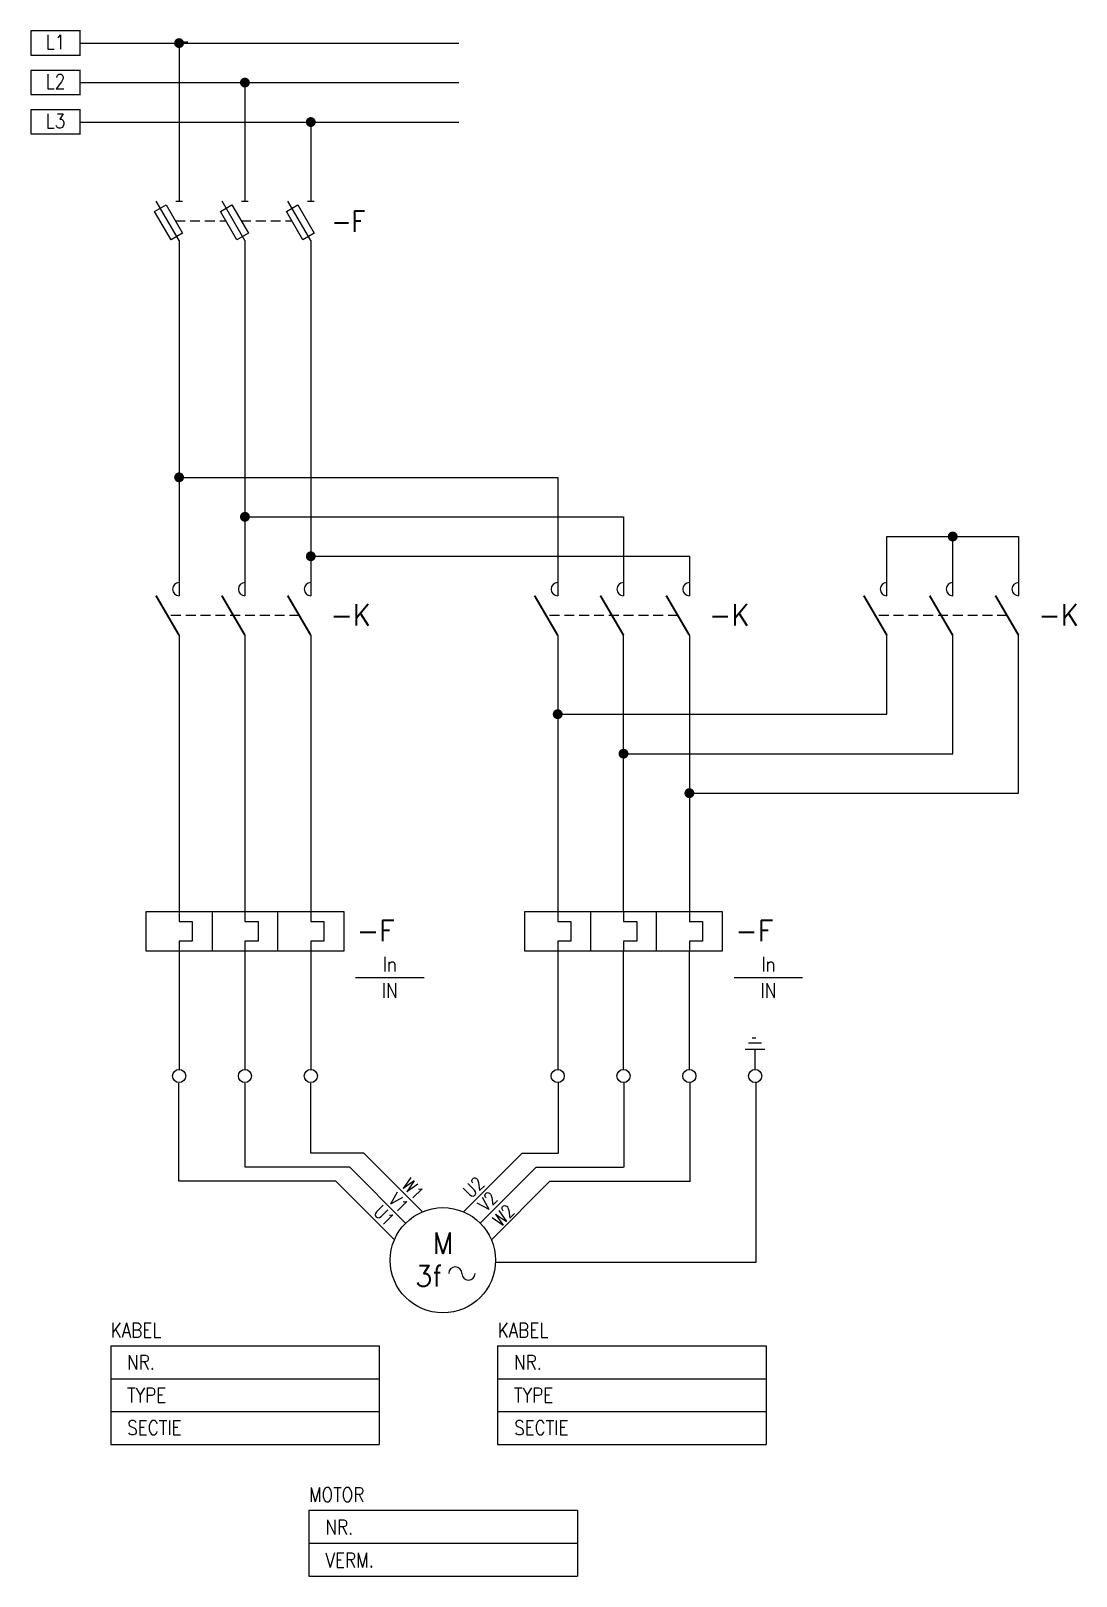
# Model space of a CAD drawing. Extents: x 170 to 329, y 28 to 263.
import ezdxf
from ezdxf.enums import TextEntityAlignment as Align

# ---------------------------------------------------------------- set-up
doc = ezdxf.new("R2010")
doc.units = 0
doc.header["$LTSCALE"] = 6
doc.header["$MEASUREMENT"] = 0
doc.linetypes.add('DASHED', pattern=[0.75, 0.5, -0.25])
doc.linetypes.add('HIDDEN', pattern=[0.375, 0.25, -0.125])
doc.layers.get('0').update_dxf_attribs({"linetype": 'CONTINUOUS'})
for name, color, linetype in [('1', 8, 'CONTINUOUS'), ('10', 8, 'DASHED'), ('11', 8, 'DASHED'), ('12', 30, 'DASHED'), ('2', 62, 'CONTINUOUS'), ('3', 30, 'CONTINUOUS')]:
    doc.layers.add(name, color=color, linetype=linetype)
doc.styles.add('DINY', font='SIMPLEX', dxfattribs={"width": 0.95})
doc.styles.add('ROMANS', font='ROMANS', dxfattribs={"width": 0.85})
doc.styles.get("Standard").update_dxf_attribs({"font": 'simplex', "width": 0.85})

# ---------------------------------------------------------------- blocks, each defined once
blk = doc.blocks.new('DOP')
at = {"layer": '1', "const_width": 0.7}
blk.add_lwpolyline([(-0.4, 0, 1), (0.4, 0, 1)], format="xyb", close=True, dxfattribs=at)
blk = doc.blocks.new('POT')
at = {"layer": '1'}
for p, q in [((0.03, 1.85), (-7.5, 1.85)), ((-7.5, 1.85), (-7.5, -1.81)), ((0, -1.81), (0, 1.85)), ((-7.5, -1.81), (0.03, -1.81))]:
    blk.add_line(p, q, dxfattribs=at)
at = {"layer": '1', "style": 'ROMANS', "width": 0.85}
blk.add_attdef('POTVAL', text='', height=2.2, dxfattribs=at).set_placement((-3.77, -0.93), align=Align.CENTER)
blk = doc.blocks.new('SCHZEK3')
at = {"layer": '1'}
for p, q in [((-23.71, 4.42), (-21.98, 5.42)), ((-20, 0), (-23.46, 6)), ((-21.98, 5.42), (-19.48, 1.09)), ((-20.5, 6), (-19.5, 6)), ((-13.71, 4.42), (-11.98, 5.42)), ((-10, 0), (-13.46, 6)), ((-11.98, 5.42), (-9.48, 1.09)), ((-10.5, 6), (-9.5, 6)), ((-3.71, 4.42), (-1.98, 5.42)), ((0, 0), (-3.46, 6)), ((-1.98, 5.42), (0.52, 1.09)), ((-0.5, 6), (0.5, 6)), ((-21.21, 0.09), (-23.71, 4.42)), ((-11.21, 0.09), (-13.71, 4.42)), ((-1.21, 0.09), (-3.71, 4.42)), ((-19.48, 1.09), (-21.21, 0.09)), ((-9.48, 1.09), (-11.21, 0.09)), ((0.52, 1.09), (-1.21, 0.09))]:
    blk.add_line(p, q, dxfattribs=at)
at = {"layer": '1', "linetype": 'HIDDEN'}
for p, q in [((-20.58, 3), (-12.89, 3)), ((-10.58, 3), (-2.89, 3))]:
    blk.add_line(p, q, dxfattribs=at)
at = {"layer": '1', "style": 'DINY', "width": 0.95}
blk.add_attdef('ZEKVAL', (3, -3), '', height=2.2, dxfattribs=at)
at = {"layer": '11', "style": 'ROMANS', "width": 0.85}
blk.add_attdef('LOCCODE', (3.41, 6.57), '', height=3.2, dxfattribs=at)
at = {"layer": '12', "style": 'ROMANS', "width": 0.85}
blk.add_attdef('MATCODE', (3.16, 1.33), '', height=3.2, dxfattribs=at)
blk = doc.blocks.new('KONT3')
at = {"layer": '1', "linetype": 'HIDDEN'}
blk.add_line((-1.73, 3), (-21.73, 3), dxfattribs=at)
at = {"layer": '1', "const_width": 0.3}
for points in [[(-20, 0), (-23.51, 6.02)], [(-10, 0), (-13.51, 6.02)], [(0, 0), (-3.51, 6.02)]]:
    blk.add_lwpolyline(points, dxfattribs=at)
at = {"layer": '1'}
for centre in [(-20, 7), (-10, 7), (0, 7)]:
    blk.add_arc(centre, 1, 90, 270, dxfattribs=at)
at = {"layer": '10', "style": 'DINY', "width": 0.95}
for tag, p in [('T6', (-22, 7)), ('T5', (-12, 7)), ('T4', (-2, 7)), ('T3', (-22, -3)), ('T2', (-12, -3)), ('T1', (-2, -3))]:
    blk.add_attdef(tag, text='', height=2.2, dxfattribs=at).set_placement(p, align=Align.RIGHT)
at = {"layer": '11', "style": 'ROMANS', "width": 0.85}
blk.add_attdef('LOCCODE', (3.66, 6.75), '', height=3.2, dxfattribs=at)
at = {"layer": '12', "style": 'DINY', "width": 0.95}
blk.add_attdef('MATCODE', (3, 1.5), '', height=3.2, dxfattribs=at)
blk = doc.blocks.new('THERMIEK')
at = {"layer": '1'}
for p, q in [((-25, 6), (5, 6)), ((-25, 0), (-25, 6)), ((-20, 6), (-20, 4.5)), ((-15, 6), (-15, 0)), ((-10, 6), (-10, 4.5)), ((-5, 0), (-5, 6)), ((0, 6), (0, 4.5)), ((5, 6), (5, 0)), ((-20, 4.5), (-18, 4.5)), ((-18, 4.5), (-18, 1.5)), ((-10, 4.5), (-8, 4.5)), ((-8, 4.5), (-8, 1.5)), ((0, 4.5), (2, 4.5)), ((2, 4.5), (2, 1.5)), ((5, 0), (-25, 0)), ((-18, 1.5), (-20, 1.5)), ((-20, 1.5), (-20, 0)), ((-8, 1.5), (-10, 1.5)), ((-10, 1.5), (-10, 0)), ((2, 1.5), (0, 1.5)), ((0, 1.5), (0, 0)), ((6.8, -4), (17.2, -4))]:
    blk.add_line(p, q, dxfattribs=at)
at = {"layer": '1', "style": 'ROMANS', "width": 0.85}
for tag, p in [('NOMINALESTROOM', (12, -2)), ('INSTELBEREIK', (12, -6))]:
    blk.add_attdef(tag, text='', height=2.2, dxfattribs=at).set_placement(p, align=Align.MIDDLE)
at = {"layer": '10', "style": 'DINY', "width": 0.95}
for tag, p in [('T6', (-22, 7)), ('T5', (-12, 7)), ('T4', (-2, 7)), ('T3', (-22, -3)), ('T2', (-12, -3)), ('T1', (-2, -3))]:
    blk.add_attdef(tag, text='', height=2.2, dxfattribs=at).set_placement(p, align=Align.RIGHT)
at = {"layer": '11', "style": 'ROMANS', "width": 0.85}
blk.add_attdef('LOCCODE', (7.4, 6.74), '', height=3.2, dxfattribs=at)
at = {"layer": '12', "style": 'DINY', "width": 0.95}
blk.add_attdef('MATCODE', (7, 1.5), '', height=3.2, dxfattribs=at)
blk = doc.blocks.new('MOT2SNL')
at = {"layer": '1'}
for p, q in [((-40.11, 12.02), (-40.11, 26.91)), ((-30.01, 14.14), (-30.01, 26.91)), ((-20.05, 16.26), (-20.05, 26.91)), ((-14.14, 14.14), (-30.01, 14.14)), ((-12.02, 16.26), (-20.05, 16.26)), ((-5.66, 5.66), (-14.14, 14.14)), ((-3.12, 7.37), (-12.02, 16.26)), ((-16.26, 12.02), (-40.11, 12.02)), ((-7.37, 3.12), (-16.26, 12.02)), ((-50.46, -13), (-9.68, -13)), ((-50.46, -13), (-50.46, -28)), ((-9.68, -13), (-9.68, -28)), ((-50.46, -18), (-9.68, -18)), ((-50.46, -23), (-9.68, -23)), ((-50.46, -28), (-9.68, -28))]:
    blk.add_line(p, q, dxfattribs=at)
for centre in [(-40.07, 28.01), (-30.07, 28.01), (-20.07, 28.01)]:
    blk.add_circle(centre, 1, dxfattribs=at)
at = {"layer": '1', "style": 'ROMANS', "width": 0.85}
for s, p in [('W1', (-6.38, 11.27)), ('V1', (-8.41, 9.01)), ('U1', (-10.7, 7.18))]:
    blk.add_text(s, height=2, rotation=315, dxfattribs=at).set_placement(p)
for s, p in [('KABEL', (-50.47, -11.73)), ('NR.', (-47.96, -16.6)), ('TYPE', (-47.96, -21.59)), ('SECTIE', (-47.96, -26.53))]:
    blk.add_text(s, height=2.2, dxfattribs=at).set_placement(p)
for tag, p in [('NR5', (-34.69, -16.8)), ('TYPE', (-34.89, -21.8)), ('SECTIE', (-34.89, -26.55))]:
    blk.add_attdef(tag, p, '', height=2.2, dxfattribs=at)
at = {"layer": '10', "style": 'ROMANS', "width": 0.85}
blk.add_attdef('MATCODE', text='', height=2.2, dxfattribs=at).set_placement((-42.15, 28.87), align=Align.RIGHT)
for tag, p in [('NR1', (-38.37, 29.05)), ('NR2', (-28.47, 28.83)), ('NR3', (-18.57, 28.83))]:
    blk.add_attdef(tag, p, '', height=2.2, dxfattribs=at)
blk = doc.blocks.new('MOT2SNC')
at = {"layer": '1'}
for p, q in [((-20.34, -38), (20.44, -38)), ((-20.34, -38), (-20.34, -48)), ((20.44, -38), (20.44, -48)), ((-20.34, -43), (20.44, -43)), ((-20.34, -48), (20.44, -48))]:
    blk.add_line(p, q, dxfattribs=at)
for centre, start, end in [((1.88, -2), 0, 180), ((3.88, -2), 180, 0)]:
    blk.add_arc(centre, 1, start, end, dxfattribs=at)
at = {"layer": '3'}
blk.add_circle((0, 0), 8, dxfattribs=at)
at = {"layer": '1', "style": 'DINY', "width": 0.95}
blk.add_text('M', height=3.2, dxfattribs=at).set_placement((0, 1), align=Align.CENTER)
at = {"layer": '1'}
for s, height, style, width, p in [('3f', 3.2, 'DINY', 0.95, (-4.22, -4)), ('MOTOR', 2.2, 'ROMANS', 0.85, (-20.35, -36.73)), ('NR.', 2.2, 'ROMANS', 0.85, (-17.84, -41.66)), ('VERM.', 2.2, 'ROMANS', 0.85, (-17.84, -46.67))]:
    blk.add_text(s, height=height, dxfattribs=dict(at, style=style, width=width)).set_placement(p)
at = {"layer": '1', "style": 'ROMANS', "width": 0.85}
for tag, p in [('NR', (-2.33, -41.81)), ('VERMOGEN', (0.98, -46.64))]:
    blk.add_attdef(tag, p, '', height=2.2, dxfattribs=at)
blk = doc.blocks.new('MOT2SNR')
at = {"layer": '1'}
for p, q in [((46.41, 33.03), (48.41, 33.03)), ((46.98, 33.8), (47.51, 33.8)), ((48.91, 32.03), (45.91, 32.03)), ((47.41, 29.03), (47.41, 32.03)), ((17.5, 27.01), (17.5, 16.25)), ((27.5, 27.01), (27.5, 14.14)), ((37.5, 27.01), (37.5, 11.9)), ((47.5, 27.01), (47.5, -0.32)), ((3.12, 7.37), (12.02, 16.26)), ((5.66, 5.66), (14.14, 14.14)), ((12.02, 16.26), (17.43, 16.26)), ((14.14, 14.14), (27.43, 14.14)), ((7.37, 3.12), (16.26, 12.02)), ((16.26, 12.02), (37.43, 12.02)), ((47.5, -0.32), (8.15, -0.32)), ((8.31, -13), (8.31, -28)), ((8.31, -13), (49.08, -13)), ((49.08, -13), (49.08, -28)), ((8.31, -18), (49.08, -18)), ((8.31, -23), (49.08, -23)), ((8.31, -28), (49.08, -28))]:
    blk.add_line(p, q, dxfattribs=at)
for centre in [(17.43, 28.01), (27.43, 28.01), (37.43, 28.01), (47.43, 28.01)]:
    blk.add_circle(centre, 1, dxfattribs=at)
at = {"layer": '1', "style": 'ROMANS', "width": 0.85}
for s, p in [('U2', (4.29, 9.33)), ('V2', (6.49, 7.29)), ('W2', (8.78, 5))]:
    blk.add_text(s, height=2, rotation=45, dxfattribs=at).set_placement(p)
for s, p in [('KABEL', (8.3, -11.73)), ('NR.', (10.81, -16.6)), ('TYPE', (10.81, -21.59)), ('SECTIE', (10.81, -26.53))]:
    blk.add_text(s, height=2.2, dxfattribs=at).set_placement(p)
for tag, p in [('NR5', (23.47, -16.8)), ('TYPE', (24.09, -21.8)), ('SECTIE', (23.88, -26.55))]:
    blk.add_attdef(tag, p, '', height=2.2, dxfattribs=at)
at = {"layer": '10', "style": 'ROMANS', "width": 0.85}
for tag, p in [('NR1', (19.24, 28.83)), ('NR2', (28.97, 28.83)), ('NR3', (39.05, 28.83)), ('NR4', (49.49, 28.83))]:
    blk.add_attdef(tag, p, '', height=2.2, dxfattribs=at)

msp = doc.modelspace()

# ---------------------------------------------------------------- linework, layer by layer
at = {"layer": '1'}
for p, q in [((177.5, 261), (235, 261)), ((192.5, 261), (192.5, 237)), ((177.5, 255), (235, 255)), ((202.5, 255), (202.5, 237)), ((177.5, 249), (235, 249)), ((212.5, 249), (212.5, 237)), ((192.5, 231), (192.5, 177)), ((202.5, 231), (202.5, 177)), ((212.5, 231), (212.5, 177)), ((192.5, 195), (250, 195)), ((250, 195), (250, 177)), ((202.5, 189), (260, 189)), ((260, 189), (260, 177)), ((300, 186), (320, 186)), ((300, 177), (300, 186)), ((310, 177), (310, 186)), ((320, 186), (320, 177)), ((212.5, 183), (270, 183)), ((270, 183), (270, 177)), ((192.5, 171), (192.5, 129)), ((202.5, 171), (202.5, 129)), ((212.5, 171), (212.5, 129)), ((250, 171), (250, 129)), ((260, 129), (260, 171)), ((270, 171), (270, 129)), ((300, 159), (300, 171)), ((310, 153), (310, 171)), ((320, 147), (320, 171)), ((250, 159), (300, 159)), ((260, 153), (310, 153)), ((270, 147), (320, 147)), ((192.5, 123), (192.5, 105.01)), ((202.5, 123), (202.5, 105.01)), ((212.5, 123), (212.5, 105.01)), ((250, 123), (250, 105)), ((260, 105), (260, 123)), ((270, 105), (270, 123))]:
    msp.add_line(p, q, dxfattribs=at)

# ---------------------------------------------------------------- block references
for p in [(192.5, 261), (202.5, 255), (212.5, 249), (192.5, 195), (202.5, 189), (310, 186), (212.5, 183), (250, 159), (260, 153), (270, 147)]:
    msp.add_blockref('DOP', p, dxfattribs=at)
at = {"layer": '2'}
for name, p, values in [('POT', (177.5, 261), {'POTVAL': 'L1'}), ('POT', (177.5, 255), {'POTVAL': 'L2'}), ('POT', (177.5, 249), {'POTVAL': 'L3'}), ('SCHZEK3', (212.5, 231), {'MATCODE': '-F'}), ('KONT3', (212.5, 171), {'MATCODE': '-K'}), ('KONT3', (270, 171), {'MATCODE': '-K'}), ('KONT3', (320, 171), {'MATCODE': '-K'}), ('THERMIEK', (212.5, 123), {'MATCODE': '-F', 'NOMINALESTROOM': 'In', 'INSTELBEREIK': 'IN'}), ('THERMIEK', (270, 123), {'MATCODE': '-F', 'NOMINALESTROOM': 'In', 'INSTELBEREIK': 'IN'})]:
    msp.add_blockref(name, p, dxfattribs=at).add_auto_attribs(values)
for name in ['MOT2SNR', 'MOT2SNL', 'MOT2SNC']:
    msp.add_blockref(name, (232.57, 76), dxfattribs=at)

# ---------------------------------------------------------------- texts
at = {"flags": 1}
msp.add_attdef('SYMBTYPE', (192.5, 261), 'X', height=0.2, dxfattribs=at)

doc.saveas('drawing.dxf')
